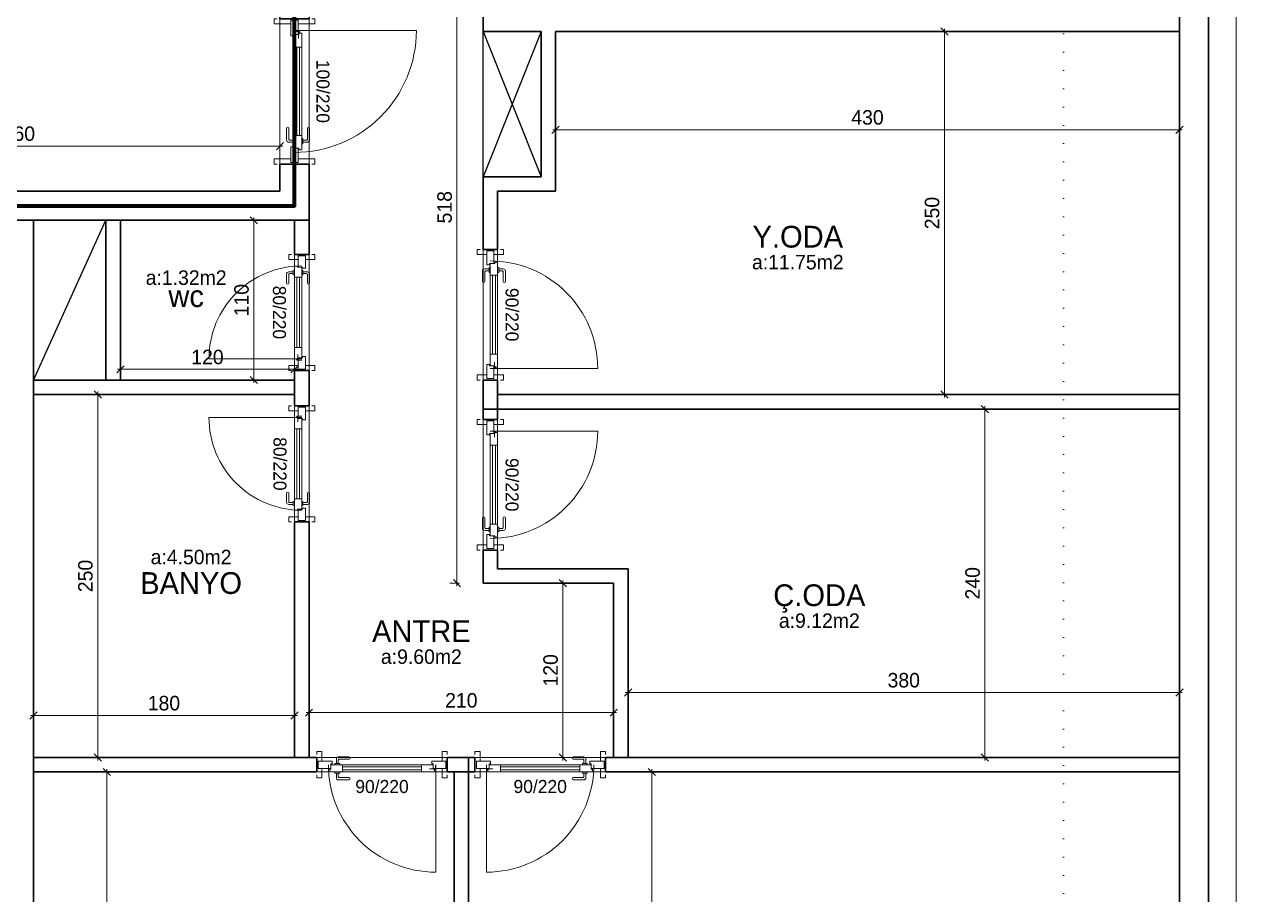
# Model space of a CAD drawing. Header units: centimetres. Extents: x 562865 to 1310255, y -148070 to 32737.
# Drawn here: x 592642 to 593480, y 1373 to 1972 of the extents above; entities that cross this region are included whole.
import ezdxf
from ezdxf.enums import TextEntityAlignment as Align

# ---------------------------------------------------------------- set-up
doc = ezdxf.new("R2010")
doc.units = ezdxf.units.CM
doc.header["$LTSCALE"] = 2.5
doc.linetypes.add('DASHED', pattern=[0.25, 0.125, -0.125])
doc.linetypes.add('DOT', pattern=[0.25, 0, -0.25])
doc.layers.get('0').update_dxf_attribs({"color": 86})
for name, color, linetype, lineweight in [('1', 126, 'Continuous', 25), ('ADAKENARI', 18, 'Continuous', 5), ('DUVAR', 4, 'Continuous', 30), ('duvar-kesim', 7, 'Continuous', 0), ('GÖRÜNÜŞLER', 96, 'Continuous', 25), ('ince', 30, 'Continuous', 15), ('iç ölçü', 106, 'Continuous', 18), ('kapi', 9, 'Continuous', 0), ('kolon', 1, 'Continuous', 53)]:
    doc.layers.add(name, color=color, linetype=linetype, lineweight=lineweight)
for name, color, linetype in [('alan', 7, 'Continuous'), ('kapi-yazi', 7, 'Continuous'), ('mahal', 7, 'Continuous'), ('MAKINA', 4, 'Continuous'), ('MERBAS', 231, 'Continuous'), ('MIMARI', 3, 'Continuous'), ('Oda', 7, 'Continuous')]:
    doc.layers.add(name, color=color, linetype=linetype)
doc.styles.add('MAHALADI', font='arial.ttf')
doc.styles.add('PINAR', font='comic.ttf')
doc.dimstyles.new('TEMİZ ÖLÇÜ', dxfattribs={"dimtxt": 10, "dimasz": 5, "dimexe": 1.8, "dimexo": 0.625, "dimgap": 3, "dimtad": 1, "dimdec": 0, "dimrnd": 0.5, "dimzin": 1, "dimdsep": 46, "dimtxsty": 'PINAR', "dimblk": 'OBLIQUE', "dimcen": 0.9, "dimdle": 2, "dimclrd": 256, "dimclre": 256, "dimclrt": 7, "dimadec": 0, "dimazin": 0, "dimtfac": 1, "dimtdec": 0, "dimtofl": 0, "dimtmove": 2, "dimatfit": 2, "dimfxl": 10, "dimfxlon": 1, "dimlwd": -1, "dimlwe": -1, "dimarcsym": 0})

# ---------------------------------------------------------------- blocks, each defined once
blk = doc.blocks.new('_Oblique')
at = {"color": 0, "linetype": 'ByBlock', "lineweight": -2}
blk.add_line((-0.5, -0.5), (0.5, 0.5), dxfattribs=at)
blk = doc.blocks.new('*D411')
at = {"layer": 'Defpoints', "color": 0}
for p in [(593262.67, 1967.25), (593276.6, 1967.25), (593262.67, 1717.25)]:
    blk.add_point(p, dxfattribs=at)
at = {"layer": 'iç ölçü'}
for p, q in [((593276.6, 1715.25), (593276.6, 1969.25)), ((593271.6, 1967.25), (593278.4, 1967.25)), ((593271.6, 1717.25), (593278.4, 1717.25))]:
    blk.add_line(p, q, dxfattribs=at)
at = {"layer": 'iç ölçü', "linetype": 'ByBlock', "xscale": 5, "yscale": 5, "zscale": 5}
for p, rotation in [((593276.6, 1967.25), 90), ((593276.6, 1717.25), 270)]:
    blk.add_blockref('_Oblique', p, dxfattribs=dict(at, rotation=rotation))
at = {"layer": 'iç ölçü', "color": 7, "insert": (593268.126387, 1842.25), "char_height": 10, "attachment_point": 5, "rotation": 90, "style": 'PINAR'}
blk.add_mtext('250', dxfattribs=at)
blk = doc.blocks.new('*D412')
at = {"layer": 'Defpoints', "color": 0}
for p in [(593008.58, 1893.48), (593438.58, 1899.66), (593438.58, 1893.48)]:
    blk.add_point(p, dxfattribs=at)
at = {"layer": 'iç ölçü'}
for p, q in [((593006.58, 1899.66), (593440.58, 1899.66)), ((593008.58, 1894.66), (593008.58, 1901.46)), ((593438.58, 1894.66), (593438.58, 1901.46))]:
    blk.add_line(p, q, dxfattribs=at)
at = {"layer": 'iç ölçü', "linetype": 'ByBlock', "xscale": 5, "yscale": 5, "zscale": 5, "rotation": 180}
blk.add_blockref('_Oblique', (593008.58, 1899.66), dxfattribs=at)
at = {"layer": 'iç ölçü', "linetype": 'ByBlock', "xscale": 5, "yscale": 5, "zscale": 5}
blk.add_blockref('_Oblique', (593438.58, 1899.66), dxfattribs=at)
at = {"layer": 'iç ölçü', "color": 7, "insert": (593223.58, 1908.09), "char_height": 10, "attachment_point": 5, "style": 'PINAR'}
blk.add_mtext('430', dxfattribs=at)
blk = doc.blocks.new('*D383')
at = {"layer": 'Defpoints', "color": 0}
for p in [(592458.58, 1926.04), (592818.58, 1926.04), (592458.58, 1888.37)]:
    blk.add_point(p, dxfattribs=at)
at = {"layer": 'iç ölçü'}
for p, q in [((592820.58, 1888.37), (592456.58, 1888.37)), ((592458.58, 1893.37), (592458.58, 1886.57)), ((592818.58, 1893.37), (592818.58, 1886.57))]:
    blk.add_line(p, q, dxfattribs=at)
at = {"layer": 'iç ölçü', "linetype": 'ByBlock', "xscale": 5, "yscale": 5, "zscale": 5, "rotation": 180}
blk.add_blockref('_Oblique', (592458.58, 1888.37), dxfattribs=at)
at = {"layer": 'iç ölçü', "linetype": 'ByBlock', "xscale": 5, "yscale": 5, "zscale": 5}
blk.add_blockref('_Oblique', (592818.58, 1888.37), dxfattribs=at)
at = {"layer": 'iç ölçü', "color": 7, "insert": (592638.58, 1896.88), "char_height": 10, "attachment_point": 5, "style": 'PINAR'}
blk.add_mtext('360', dxfattribs=at)
blk = doc.blocks.new('*D148')
at = {"layer": 'Defpoints', "color": 0}
for p in [(594835.25, -754.66), (594855.25, -757.26), (594855.25, -770.98)]:
    blk.add_point(p, dxfattribs=at)
at = {"layer": 'iç ölçü'}
for p, q in [((594833.25, -757.26), (594857.25, -757.26)), ((594835.25, -755.28), (594835.25, -759.06)), ((594855.25, -767.26), (594855.25, -755.46))]:
    blk.add_line(p, q, dxfattribs=at)
at = {"layer": 'iç ölçü', "xscale": 5, "yscale": 5, "zscale": 5, "rotation": 180}
blk.add_blockref('_Oblique', (594835.25, -757.26), dxfattribs=at)
at = {"layer": 'iç ölçü', "xscale": 5, "yscale": 5, "zscale": 5}
blk.add_blockref('_Oblique', (594855.25, -757.26), dxfattribs=at)
at = {"layer": 'iç ölçü', "color": 7, "insert": (594847.75, -742.49), "char_height": 10, "attachment_point": 5, "style": 'PINAR'}
blk.add_mtext('20', dxfattribs=at)
blk = doc.blocks.new('*D149')
at = {"layer": 'Defpoints', "color": 0}
for p in [(595060.25, -732.85), (595060.25, -757.26), (594855.25, -770.98)]:
    blk.add_point(p, dxfattribs=at)
at = {"layer": 'iç ölçü'}
for p, q in [((595060.25, -747.26), (595060.25, -759.06)), ((594853.25, -757.26), (595062.25, -757.26)), ((594855.25, -767.26), (594855.25, -755.46))]:
    blk.add_line(p, q, dxfattribs=at)
at = {"layer": 'iç ölçü', "xscale": 5, "yscale": 5, "zscale": 5, "rotation": 180}
blk.add_blockref('_Oblique', (594855.25, -757.26), dxfattribs=at)
at = {"layer": 'iç ölçü', "xscale": 5, "yscale": 5, "zscale": 5}
blk.add_blockref('_Oblique', (595060.25, -757.26), dxfattribs=at)
at = {"layer": 'iç ölçü', "color": 7, "insert": (594957.75, -748.79), "char_height": 10, "attachment_point": 5, "style": 'PINAR'}
blk.add_mtext('205', dxfattribs=at)
blk = doc.blocks.new('*D150')
at = {"layer": 'Defpoints', "color": 0}
for p in [(595060.25, -732.85), (595085.25, -754.82), (595085.25, -757.26)]:
    blk.add_point(p, dxfattribs=at)
at = {"layer": 'iç ölçü'}
for p, q in [((595060.25, -747.26), (595060.25, -759.06)), ((595058.25, -757.26), (595087.25, -757.26)), ((595085.25, -755.44), (595085.25, -759.06))]:
    blk.add_line(p, q, dxfattribs=at)
at = {"layer": 'iç ölçü', "xscale": 5, "yscale": 5, "zscale": 5, "rotation": 180}
blk.add_blockref('_Oblique', (595060.25, -757.26), dxfattribs=at)
at = {"layer": 'iç ölçü', "xscale": 5, "yscale": 5, "zscale": 5}
blk.add_blockref('_Oblique', (595085.25, -757.26), dxfattribs=at)
at = {"layer": 'iç ölçü', "color": 7, "insert": (595072.75, -745.8), "char_height": 10, "attachment_point": 5, "style": 'PINAR'}
blk.add_mtext('25', dxfattribs=at)
blk = doc.blocks.new('*D151')
at = {"layer": 'Defpoints', "color": 0}
for p in [(595021.92, -789.21), (595028.67, -789.21), (595028.67, -814.21)]:
    blk.add_point(p, dxfattribs=at)
at = {"layer": 'iç ölçü'}
for p, q in [((595021.92, -816.21), (595021.92, -787.21)), ((595028.05, -789.21), (595020.12, -789.21)), ((595028.05, -814.21), (595020.12, -814.21))]:
    blk.add_line(p, q, dxfattribs=at)
at = {"layer": 'iç ölçü', "xscale": 5, "yscale": 5, "zscale": 5}
for p, rotation in [((595021.92, -789.21), 90), ((595021.92, -814.21), 270)]:
    blk.add_blockref('_Oblique', p, dxfattribs=dict(at, rotation=rotation))
at = {"layer": 'iç ölçü', "color": 7, "insert": (595033.82, -801.71), "char_height": 10, "attachment_point": 5, "rotation": 90, "style": 'PINAR'}
blk.add_mtext('25', dxfattribs=at)
blk = doc.blocks.new('*D152')
at = {"layer": 'Defpoints', "color": 0}
for p in [(595021.92, -609.21), (595026.14, -609.21), (595028.67, -789.21)]:
    blk.add_point(p, dxfattribs=at)
at = {"layer": 'iç ölçü'}
for p, q in [((595025.52, -609.21), (595020.12, -609.21)), ((595021.92, -791.21), (595021.92, -607.21)), ((595028.05, -789.21), (595020.12, -789.21))]:
    blk.add_line(p, q, dxfattribs=at)
at = {"layer": 'iç ölçü', "xscale": 5, "yscale": 5, "zscale": 5}
for p, rotation in [((595021.92, -609.21), 90), ((595021.92, -789.21), 270)]:
    blk.add_blockref('_Oblique', p, dxfattribs=dict(at, rotation=rotation))
at = {"layer": 'iç ölçü', "color": 7, "insert": (595013.46, -699.21), "char_height": 10, "attachment_point": 5, "rotation": 90, "style": 'PINAR'}
blk.add_mtext('180', dxfattribs=at)
blk = doc.blocks.new('*D153')
at = {"layer": 'Defpoints', "color": 0}
for p in [(595021.92, -584.21), (595026.14, -584.21), (595026.14, -609.21)]:
    blk.add_point(p, dxfattribs=at)
at = {"layer": 'iç ölçü'}
for p, q in [((595025.52, -584.21), (595020.12, -584.21)), ((595021.92, -611.21), (595021.92, -582.21)), ((595025.52, -609.21), (595020.12, -609.21))]:
    blk.add_line(p, q, dxfattribs=at)
at = {"layer": 'iç ölçü', "xscale": 5, "yscale": 5, "zscale": 5}
for p, rotation in [((595021.92, -584.21), 90), ((595021.92, -609.21), 270)]:
    blk.add_blockref('_Oblique', p, dxfattribs=dict(at, rotation=rotation))
at = {"layer": 'iç ölçü', "color": 7, "insert": (595037.05, -596.71), "char_height": 10, "attachment_point": 5, "rotation": 90, "style": 'PINAR'}
blk.add_mtext('25', dxfattribs=at)
blk = doc.blocks.new('*D154')
at = {"layer": 'Defpoints', "color": 0}
for p in [(594705.25, -699.23), (594705.25, -700.16), (594835.25, -699.23)]:
    blk.add_point(p, dxfattribs=at)
at = {"layer": 'iç ölçü'}
for p, q in [((594837.25, -700.16), (594703.25, -700.16)), ((594705.25, -699.85), (594705.25, -701.96)), ((594835.25, -699.85), (594835.25, -701.96))]:
    blk.add_line(p, q, dxfattribs=at)
at = {"layer": 'iç ölçü', "xscale": 5, "yscale": 5, "zscale": 5, "rotation": 180}
blk.add_blockref('_Oblique', (594705.25, -700.16), dxfattribs=at)
at = {"layer": 'iç ölçü', "xscale": 5, "yscale": 5, "zscale": 5}
blk.add_blockref('_Oblique', (594835.25, -700.16), dxfattribs=at)
at = {"layer": 'iç ölçü', "color": 7, "insert": (594770.25, -691.73), "char_height": 10, "attachment_point": 5, "style": 'PINAR'}
blk.add_mtext('130', dxfattribs=at)
blk = doc.blocks.new('fm-door1')
at = {"linetype": 'Continuous'}
for p, q in [((0, 25), (0, -25)), ((100, 25), (0, 25)), ((79.7, 31.8), (79.7, -0.3)), ((84, 27.6), (127.8, 27.6)), ((90, 50), (910, 50)), ((90, 50), (90, 30)), ((100, 30), (90, 30)), ((100, 30), (100, -5)), ((100, 30), (100, -5)), ((100, 0), (900, 0)), ((190, 50), (190, 0)), ((810, 50), (810, 0)), ((910, 30), (900, 30)), ((900, 30), (900, -5)), ((900, 25), (1000, 25)), ((910, 50), (910, 30)), ((1000, 25), (1000, -25)), ((110, -25), (0, -25)), ((100, -5), (110, -5)), ((110, -5), (100, -5)), ((110, -5), (110, -25)), ((110, -25), (110, -5)), ((890, -25), (890, -5)), ((890, -5), (900, -5)), ((890, -25), (1000, -25))]:
    blk.add_line(p, q, dxfattribs=at)
at = {"color": 8, "linetype": 'Continuous'}
for p, q in [((190, 35), (810, 35)), ((190, 15), (810, 15))]:
    blk.add_line(p, q, dxfattribs=at)
at = {"linetype": 'Continuous'}
for points in [[(857.6, 58.1), (857.6, 88.9, 0.414214), (842.4, 104.1), (758.6, 104.1, 1), (758.6, 88.9), (834.8, 88.9, -0.414214), (842.4, 81.3), (842.4, 58.1)], [(857.6, -8.1), (857.6, -38.9, -0.414214), (842.4, -54.1), (758.6, -54.1, -1), (758.6, -38.9), (834.8, -38.9, 0.414214), (842.4, -31.3), (842.4, -8.1)]]:
    blk.add_lwpolyline(points, format="xyb", dxfattribs=at)
for points in [[(869, 50), (869, 58.1), (831, 58.1), (831, 50)], [(869, 0), (869, -8.1), (831, -8.1), (831, 0)]]:
    blk.add_lwpolyline(points, dxfattribs=at)
blk.add_circle((84, 31.8), 4.26, dxfattribs=at)
blk = doc.blocks.new('*D145')
at = {"layer": 'Defpoints', "color": 0}
for p in [(594908.08, -814.21), (594877.98, -944.21), (594908.08, -944.21)]:
    blk.add_point(p, dxfattribs=at)
at = {"layer": 'iç ölçü'}
for p, q in [((594877.98, -812.21), (594877.98, -946.21)), ((594882.98, -814.21), (594876.18, -814.21)), ((594882.98, -944.21), (594876.18, -944.21))]:
    blk.add_line(p, q, dxfattribs=at)
at = {"layer": 'iç ölçü', "xscale": 5, "yscale": 5, "zscale": 5}
for p, rotation in [((594877.98, -814.21), 90), ((594877.98, -944.21), 270)]:
    blk.add_blockref('_Oblique', p, dxfattribs=dict(at, rotation=rotation))
at = {"layer": 'iç ölçü', "color": 7, "insert": (594869.55, -879.21), "char_height": 10, "attachment_point": 5, "rotation": 90, "style": 'PINAR'}
blk.add_mtext('130', dxfattribs=at)
blk = doc.blocks.new('*D146')
at = {"layer": 'Defpoints', "color": 0}
for p in [(594879, -84.21), (594885.25, -84.21), (594877.98, -214.21)]:
    blk.add_point(p, dxfattribs=at)
at = {"layer": 'iç ölçü'}
for p, q in [((594879, -216.21), (594879, -82.21)), ((594884, -84.21), (594877.2, -84.21)), ((594878.61, -214.21), (594880.8, -214.21))]:
    blk.add_line(p, q, dxfattribs=at)
at = {"layer": 'iç ölçü', "xscale": 5, "yscale": 5, "zscale": 5}
for p, rotation in [((594879, -84.21), 90), ((594879, -214.21), 270)]:
    blk.add_blockref('_Oblique', p, dxfattribs=dict(at, rotation=rotation))
at = {"layer": 'iç ölçü', "color": 7, "insert": (594870.57, -149.21), "char_height": 10, "attachment_point": 5, "rotation": 90, "style": 'PINAR'}
blk.add_mtext('130', dxfattribs=at)
blk = doc.blocks.new('*D147')
at = {"layer": 'Defpoints', "color": 0}
for p in [(594705.25, -288.43), (594835.25, -288.43), (594835.25, -303.04)]:
    blk.add_point(p, dxfattribs=at)
at = {"layer": 'iç ölçü'}
for p, q in [((594705.25, -298.04), (594705.25, -304.84)), ((594835.25, -298.04), (594835.25, -304.84)), ((594703.25, -303.04), (594837.25, -303.04))]:
    blk.add_line(p, q, dxfattribs=at)
at = {"layer": 'iç ölçü', "xscale": 5, "yscale": 5, "zscale": 5, "rotation": 180}
blk.add_blockref('_Oblique', (594705.25, -303.04), dxfattribs=at)
at = {"layer": 'iç ölçü', "xscale": 5, "yscale": 5, "zscale": 5}
blk.add_blockref('_Oblique', (594835.25, -303.04), dxfattribs=at)
at = {"layer": 'iç ölçü', "color": 7, "insert": (594770.25, -294.61), "char_height": 10, "attachment_point": 5, "style": 'PINAR'}
blk.add_mtext('130', dxfattribs=at)
blk = doc.blocks.new('*D474')
at = {"layer": 'Defpoints', "color": 0}
for p in [(592780.63, 1457.25), (592699.21, 1010.25), (592780.63, 1010.25)]:
    blk.add_point(p, dxfattribs=at)
at = {"layer": 'iç ölçü'}
for p, q in [((592699.21, 1459.25), (592699.21, 1008.25)), ((592704.21, 1457.25), (592697.41, 1457.25)), ((592704.21, 1010.25), (592697.41, 1010.25))]:
    blk.add_line(p, q, dxfattribs=at)
at = {"layer": 'iç ölçü', "linetype": 'ByBlock', "xscale": 5, "yscale": 5, "zscale": 5}
for p, rotation in [((592699.21, 1457.25), 90), ((592699.21, 1010.25), 270)]:
    blk.add_blockref('_Oblique', p, dxfattribs=dict(at, rotation=rotation))
at = {"layer": 'iç ölçü', "color": 7, "insert": (592690.71, 1233.75), "char_height": 10, "attachment_point": 5, "rotation": 90, "style": 'PINAR'}
blk.add_mtext('447', dxfattribs=at)
blk = doc.blocks.new('*D477')
at = {"layer": 'Defpoints', "color": 0}
for p in [(593121.17, 1457.25), (593074.89, 890.25), (593121.17, 890.25)]:
    blk.add_point(p, dxfattribs=at)
at = {"layer": 'iç ölçü'}
for p, q in [((593074.89, 1459.25), (593074.89, 888.25)), ((593079.89, 1457.25), (593073.09, 1457.25)), ((593079.89, 890.25), (593073.09, 890.25))]:
    blk.add_line(p, q, dxfattribs=at)
at = {"layer": 'iç ölçü', "linetype": 'ByBlock', "xscale": 5, "yscale": 5, "zscale": 5}
for p, rotation in [((593074.89, 1457.25), 90), ((593074.89, 890.25), 270)]:
    blk.add_blockref('_Oblique', p, dxfattribs=dict(at, rotation=rotation))
at = {"layer": 'iç ölçü', "color": 7, "insert": (593066.38, 1173.75), "char_height": 10, "attachment_point": 5, "rotation": 90, "style": 'PINAR'}
blk.add_mtext('567', dxfattribs=at)
blk = doc.blocks.new('*D479')
at = {"layer": 'Defpoints', "color": 0}
for p in [(593281.25, 1707.25), (593304.46, 1707.25), (593281.25, 1467.25)]:
    blk.add_point(p, dxfattribs=at)
at = {"layer": 'iç ölçü'}
for p, q in [((593304.46, 1465.25), (593304.46, 1709.25)), ((593299.46, 1707.25), (593306.26, 1707.25)), ((593299.46, 1467.25), (593306.26, 1467.25))]:
    blk.add_line(p, q, dxfattribs=at)
at = {"layer": 'iç ölçü', "linetype": 'ByBlock', "xscale": 5, "yscale": 5, "zscale": 5}
for p, rotation in [((593304.46, 1707.25), 90), ((593304.46, 1467.25), 270)]:
    blk.add_blockref('_Oblique', p, dxfattribs=dict(at, rotation=rotation))
at = {"layer": 'iç ölçü', "color": 7, "insert": (593296.05, 1587.25), "char_height": 10, "attachment_point": 5, "rotation": 90, "style": 'PINAR'}
blk.add_mtext('240', dxfattribs=at)
blk = doc.blocks.new('*D480')
at = {"layer": 'Defpoints', "color": 0}
for p in [(593058.58, 1570.74), (593438.58, 1570.74), (593438.58, 1511.97)]:
    blk.add_point(p, dxfattribs=at)
at = {"layer": 'iç ölçü'}
for p, q in [((593058.58, 1516.97), (593058.58, 1510.17)), ((593438.58, 1516.97), (593438.58, 1510.17)), ((593056.58, 1511.97), (593440.58, 1511.97))]:
    blk.add_line(p, q, dxfattribs=at)
at = {"layer": 'iç ölçü', "linetype": 'ByBlock', "xscale": 5, "yscale": 5, "zscale": 5, "rotation": 180}
blk.add_blockref('_Oblique', (593058.58, 1511.97), dxfattribs=at)
at = {"layer": 'iç ölçü', "linetype": 'ByBlock', "xscale": 5, "yscale": 5, "zscale": 5}
blk.add_blockref('_Oblique', (593438.58, 1511.97), dxfattribs=at)
at = {"layer": 'iç ölçü', "color": 7, "insert": (593248.58, 1520.41), "char_height": 10, "attachment_point": 5, "style": 'PINAR'}
blk.add_mtext('380', dxfattribs=at)
blk = doc.blocks.new('*D481')
at = {"layer": 'Defpoints', "color": 0}
for p in [(592683.36, 1717.25), (592692.96, 1717.25), (592683.36, 1467.25)]:
    blk.add_point(p, dxfattribs=at)
at = {"layer": 'iç ölçü'}
for p, q in [((592692.96, 1465.25), (592692.96, 1719.25)), ((592687.96, 1717.25), (592694.76, 1717.25)), ((592687.96, 1467.25), (592694.76, 1467.25))]:
    blk.add_line(p, q, dxfattribs=at)
at = {"layer": 'iç ölçü', "linetype": 'ByBlock', "xscale": 5, "yscale": 5, "zscale": 5}
for p, rotation in [((592692.96, 1717.25), 90), ((592692.96, 1467.25), 270)]:
    blk.add_blockref('_Oblique', p, dxfattribs=dict(at, rotation=rotation))
at = {"layer": 'iç ölçü', "color": 7, "insert": (592684.49, 1592.25), "char_height": 10, "attachment_point": 5, "rotation": 90, "style": 'PINAR'}
blk.add_mtext('250', dxfattribs=at)
blk = doc.blocks.new('*D482')
at = {"layer": 'Defpoints', "color": 0}
for p in [(592648.58, 1688.61), (592828.58, 1568.06), (592828.58, 1496.14)]:
    blk.add_point(p, dxfattribs=at)
at = {"layer": 'iç ölçü'}
for p, q in [((592648.58, 1501.14), (592648.58, 1494.34)), ((592828.58, 1501.14), (592828.58, 1494.34)), ((592646.58, 1496.14), (592830.58, 1496.14))]:
    blk.add_line(p, q, dxfattribs=at)
at = {"layer": 'iç ölçü', "linetype": 'ByBlock', "xscale": 5, "yscale": 5, "zscale": 5, "rotation": 180}
blk.add_blockref('_Oblique', (592648.58, 1496.14), dxfattribs=at)
at = {"layer": 'iç ölçü', "linetype": 'ByBlock', "xscale": 5, "yscale": 5, "zscale": 5}
blk.add_blockref('_Oblique', (592828.58, 1496.14), dxfattribs=at)
at = {"layer": 'iç ölçü', "color": 7, "insert": (592738.58, 1504.6), "char_height": 10, "attachment_point": 5, "style": 'PINAR'}
blk.add_mtext('180', dxfattribs=at)
blk = doc.blocks.new('*D483')
at = {"layer": 'Defpoints', "color": 0}
for p in [(592742.01, 1837.25), (592800.5, 1837.25), (592742.01, 1727.25)]:
    blk.add_point(p, dxfattribs=at)
at = {"layer": 'iç ölçü'}
for p, q in [((592795.5, 1837.25), (592802.3, 1837.25)), ((592800.5, 1725.25), (592800.5, 1839.25)), ((592795.5, 1727.25), (592802.3, 1727.25))]:
    blk.add_line(p, q, dxfattribs=at)
at = {"layer": 'iç ölçü', "linetype": 'ByBlock', "xscale": 5, "yscale": 5, "zscale": 5}
for p, rotation in [((592800.5, 1837.25), 90), ((592800.5, 1727.25), 270)]:
    blk.add_blockref('_Oblique', p, dxfattribs=dict(at, rotation=rotation))
at = {"layer": 'iç ölçü', "color": 7, "insert": (592792.09, 1782.25), "char_height": 10, "attachment_point": 5, "rotation": 90, "style": 'PINAR'}
blk.add_mtext('110', dxfattribs=at)
blk = doc.blocks.new('*D484')
at = {"layer": 'Defpoints', "color": 0}
for p in [(592708.58, 1819.08), (592828.58, 1819.08), (592708.58, 1734.61)]:
    blk.add_point(p, dxfattribs=at)
at = {"layer": 'iç ölçü'}
for p, q in [((592830.58, 1734.61), (592706.58, 1734.61)), ((592708.58, 1739.61), (592708.58, 1732.81)), ((592828.58, 1739.61), (592828.58, 1732.81))]:
    blk.add_line(p, q, dxfattribs=at)
at = {"layer": 'iç ölçü', "linetype": 'ByBlock', "xscale": 5, "yscale": 5, "zscale": 5, "rotation": 180}
blk.add_blockref('_Oblique', (592708.58, 1734.61), dxfattribs=at)
at = {"layer": 'iç ölçü', "linetype": 'ByBlock', "xscale": 5, "yscale": 5, "zscale": 5}
blk.add_blockref('_Oblique', (592828.58, 1734.61), dxfattribs=at)
at = {"layer": 'iç ölçü', "color": 7, "insert": (592768.58, 1743.02), "char_height": 10, "attachment_point": 5, "style": 'PINAR'}
blk.add_mtext('120', dxfattribs=at)
blk = doc.blocks.new('*D471')
at = {"layer": 'Defpoints', "color": 0}
for p in [(592838.58, 1492.93), (593048.58, 1498.13), (593048.58, 1492.93)]:
    blk.add_point(p, dxfattribs=at)
at = {"layer": 'iç ölçü'}
for p, q in [((592838.58, 1493.55), (592838.58, 1499.93)), ((593048.58, 1493.55), (593048.58, 1499.93)), ((592836.58, 1498.13), (593050.58, 1498.13))]:
    blk.add_line(p, q, dxfattribs=at)
at = {"layer": 'iç ölçü', "linetype": 'ByBlock', "xscale": 5, "yscale": 5, "zscale": 5, "rotation": 180}
blk.add_blockref('_Oblique', (592838.58, 1498.13), dxfattribs=at)
at = {"layer": 'iç ölçü', "linetype": 'ByBlock', "xscale": 5, "yscale": 5, "zscale": 5}
blk.add_blockref('_Oblique', (593048.58, 1498.13), dxfattribs=at)
at = {"layer": 'iç ölçü', "color": 7, "insert": (592943.58, 1506.54), "char_height": 10, "attachment_point": 5, "style": 'PINAR'}
blk.add_mtext('210', dxfattribs=at)
blk = doc.blocks.new('*D472')
at = {"layer": 'Defpoints', "color": 0}
for p in [(593003.58, 1587.25), (593013.58, 1587.25), (592997.96, 1467.25)]:
    blk.add_point(p, dxfattribs=at)
at = {"layer": 'iç ölçü'}
for p, q in [((593008.58, 1587.25), (593015.38, 1587.25)), ((593013.58, 1465.25), (593013.58, 1589.25)), ((593008.58, 1467.25), (593015.38, 1467.25))]:
    blk.add_line(p, q, dxfattribs=at)
at = {"layer": 'iç ölçü', "linetype": 'ByBlock', "xscale": 5, "yscale": 5, "zscale": 5}
for p, rotation in [((593013.58, 1587.25), 90), ((593013.58, 1467.25), 270)]:
    blk.add_blockref('_Oblique', p, dxfattribs=dict(at, rotation=rotation))
at = {"layer": 'iç ölçü', "color": 7, "insert": (593005.17, 1527.25), "char_height": 10, "attachment_point": 5, "rotation": 90, "style": 'PINAR'}
blk.add_mtext('120', dxfattribs=at)
blk = doc.blocks.new('*D488')
at = {"layer": 'Defpoints', "color": 0}
for p in [(592933.58, 2105.25), (592933.58, 1587.25), (592940.58, 1587.25)]:
    blk.add_point(p, dxfattribs=at)
at = {"layer": 'iç ölçü'}
for p, q in [((592935.58, 2105.25), (592942.38, 2105.25)), ((592940.58, 2107.25), (592940.58, 1585.25)), ((592935.58, 1587.25), (592942.38, 1587.25))]:
    blk.add_line(p, q, dxfattribs=at)
at = {"layer": 'iç ölçü', "linetype": 'ByBlock', "xscale": 5, "yscale": 5, "zscale": 5}
for p, rotation in [((592940.58, 2105.25), 90), ((592940.58, 1587.25), 270)]:
    blk.add_blockref('_Oblique', p, dxfattribs=dict(at, rotation=rotation))
at = {"layer": 'iç ölçü', "color": 7, "insert": (592932.09, 1846.25), "char_height": 10, "attachment_point": 5, "rotation": 90, "style": 'PINAR'}
blk.add_mtext('518', dxfattribs=at)
blk = doc.blocks.new('*D601')
at = {"layer": 'Defpoints', "color": 0}
for p in [(593458.58, 3344.25), (593477.65, 3344.25), (593458.58, 870.25)]:
    blk.add_point(p, dxfattribs=at)
at = {"layer": 'iç ölçü'}
for p, q in [((593472.65, 3344.25), (593479.45, 3344.25)), ((593477.65, 868.25), (593477.65, 3346.25)), ((593472.65, 870.25), (593479.45, 870.25))]:
    blk.add_line(p, q, dxfattribs=at)
at = {"layer": 'iç ölçü', "linetype": 'ByBlock', "xscale": 5, "yscale": 5, "zscale": 5}
for p, rotation in [((593477.65, 3344.25), 90), ((593477.65, 870.25), 270)]:
    blk.add_blockref('_Oblique', p, dxfattribs=dict(at, rotation=rotation))
at = {"layer": 'iç ölçü', "color": 7, "insert": (593469.15, 2107.25), "char_height": 10, "attachment_point": 5, "rotation": 90, "style": 'PINAR'}
blk.add_mtext('2474', dxfattribs=at)
blk = doc.blocks.new('A$C25296537')
at = {"color": 4, "ltscale": 0.1}
for p, q in [((245.32, 314.98), (241.85, 314.98)), ((241.85, 314.98), (241.85, 263.57)), ((245.32, 314.98), (245.32, 263.57)), ((241.85, 263.57), (245.32, 263.57)), ((249.24, 264.98), (245.71, 264.98)), ((245.71, 264.98), (245.71, 214.98)), ((249.24, 264.98), (249.24, 214.98)), ((245.71, 214.98), (249.24, 214.98))]:
    blk.add_line(p, q, dxfattribs=at)
at = {"layer": '1', "linetype": 'DASHED', "ltscale": 20}
blk.add_line((224, 725), (224, 722), dxfattribs=at)
at = {"layer": 'DUVAR'}
for p, q in [((474, 900), (74, 900)), ((74, 861.21), (74, 900)), ((474, 861.21), (474, 900)), ((454, 880), (94, 880)), ((94, 861.21), (94, 880)), ((454, 861.21), (454, 880)), ((94, 861.21), (74, 861.21)), ((454, 861.21), (474, 861.21)), ((74, 750), (74, 761.21)), ((94, 761.21), (74, 761.21)), ((94, 750), (94, 761.21)), ((454, 750), (454, 761.21)), ((454, 761.21), (474, 761.21)), ((474, 750), (474, 761.21)), ((74, 210), (74, 690)), ((94, 210), (94, 690)), ((224, 355), (224, 314.98)), ((244, 355), (244, 314.98)), ((224, 314.98), (244, 314.98)), ((224, 214.98), (224, 175)), ((224, 214.98), (244, 214.98)), ((244, 214.98), (244, 175)), ((74, 150), (74, 138.79)), ((94, 150), (94, 138.79)), ((454, 150), (454, 138.79)), ((474, 150), (474, 138.79)), ((94, 138.79), (74, 138.79)), ((454, 138.79), (474, 138.79)), ((74, 38.79), (74, 0)), ((94, 38.79), (74, 38.79)), ((94, 38.79), (94, 20)), ((454, 38.79), (454, 20)), ((454, 38.79), (474, 38.79)), ((474, 38.79), (474, 0)), ((454, 20), (94, 20)), ((474, 0), (74, 0))]:
    blk.add_line(p, q, dxfattribs=at)
at = {"layer": 'duvar-kesim'}
for p, q in [((74, 761.21), (74, 861.21)), ((94, 761.21), (94, 861.21)), ((454, 761.21), (454, 861.21)), ((474, 761.21), (474, 861.21)), ((224, 314.98), (224, 214.98)), ((244, 314.98), (244, 214.98)), ((74, 138.79), (74, 38.79)), ((94, 138.79), (94, 38.79)), ((454, 138.79), (454, 38.79)), ((474, 138.79), (474, 38.79))]:
    blk.add_line(p, q, dxfattribs=at)
at = {"layer": 'ince', "ltscale": 0.1}
for p, q in [((244, 330.42), (265.64, 330.42)), ((265.64, 330.42), (265.64, 198.81)), ((244, 302.6), (244, 314.98)), ((244, 214.98), (244, 198.81)), ((244, 198.81), (265.64, 198.81))]:
    blk.add_line(p, q, dxfattribs=at)
at = {"layer": 'kapi'}
for points in [[(72, 861.21), (70, 861.21), (70, 857.71), (81.5, 857.71)], [(96, 861.21), (98, 861.21), (98, 857.71), (86.5, 857.71)], [(452, 861.21), (450, 861.21), (450, 857.71), (461.5, 857.71)], [(476, 861.21), (478, 861.21), (478, 857.71), (466.5, 857.71)], [(72, 761.21), (70, 761.21), (70, 764.71), (81.5, 764.71)], [(96, 761.21), (98, 761.21), (98, 764.71), (86.5, 764.71)], [(452, 761.21), (450, 761.21), (450, 764.71), (461.5, 764.71)], [(476, 761.21), (478, 761.21), (478, 764.71), (466.5, 764.71)], [(72, 138.79), (70, 138.79), (70, 135.29), (81.5, 135.29)], [(96, 138.79), (98, 138.79), (98, 135.29), (86.5, 135.29)], [(452, 138.79), (450, 138.79), (450, 135.29), (461.5, 135.29)], [(476, 138.79), (478, 138.79), (478, 135.29), (466.5, 135.29)], [(72, 38.79), (70, 38.79), (70, 42.29), (81.5, 42.29)], [(96, 38.79), (98, 38.79), (98, 42.29), (86.5, 42.29)], [(452, 38.79), (450, 38.79), (450, 42.29), (461.5, 42.29)], [(476, 38.79), (478, 38.79), (478, 42.29), (466.5, 42.29)]]:
    blk.add_lwpolyline(points, dxfattribs=at)
for points in [[(84, 769.21), (0, 769.21, -0.414214), (84, 853.21, -0.414214)], [(464, 769.21), (548, 769.21, 0.414214), (464, 853.21, 0.414214)], [(84, 130.79), (0, 130.79, 0.414214), (84, 46.79, 0.414214)], [(464, 130.79), (548, 130.79, -0.414214), (464, 46.79, -0.414214)]]:
    blk.add_lwpolyline(points, format="xyb", dxfattribs=at)
at = {"layer": 'kolon'}
for points in [[(74, 750), (104, 750), (104, 690), (74, 690)], [(474, 150), (474, 750), (224, 750), (224, 720), (449, 720), (449, 380), (224, 380), (224, 355), (449, 355), (449, 175), (224, 175), (224, 150)], [(74, 210), (104, 210), (104, 150), (74, 150)]]:
    blk.add_lwpolyline(points, close=True, dxfattribs=at)
blk.add_lwpolyline([(224, 150), (474, 150)], dxfattribs=at)
at = {"layer": 'MAKINA', "ltscale": 0.1}
for p, q in [((412.79, 211.39), (412.79, 216.08)), ((441.45, 216.08), (441.45, 211.39))]:
    blk.add_line(p, q, dxfattribs=at)
at = {"layer": 'MERBAS'}
for p, q in [((224, 600), (224, 720)), ((224, 720), (449, 720)), ((449, 720), (449, 380)), ((224, 380), (224, 500)), ((449, 380), (224, 380))]:
    blk.add_line(p, q, dxfattribs=at)
for points in [[(224, 660), (319, 660, -0.414214), (389, 590), (389, 510, -0.414214), (319, 440), (224, 440)], [(224, 600), (319, 600, -0.414214), (329, 590), (329, 510, -0.414214), (319, 500), (224, 500)]]:
    blk.add_lwpolyline(points, format="xyb", dxfattribs=at)
at = {"layer": 'MIMARI', "ltscale": 0.1}
for p, q in [((333.87, 360.5), (331.52, 360.5)), ((331.52, 337.69), (331.52, 360.5)), ((333.87, 340.03), (333.87, 360.5)), ((345.6, 360.5), (343.26, 360.5)), ((343.26, 360.5), (343.26, 340.03)), ((345.6, 360.5), (345.6, 337.69)), ((345.6, 337.69), (331.52, 337.69)), ((343.26, 340.03), (333.87, 340.03)), ((412.79, 318.61), (441.45, 318.61)), ((412.79, 318.61), (441.45, 318.61)), ((412.79, 313.92), (412.79, 318.61)), ((441.45, 318.61), (441.45, 313.92)), ((441.45, 318.61), (441.45, 313.92)), ((412.79, 313.92), (441.45, 313.92)), ((412.79, 313.92), (441.45, 313.92)), ((412.79, 308.05), (424.53, 308.05)), ((412.79, 221.95), (412.79, 308.05)), ((424.53, 221.95), (424.53, 308.05)), ((412.79, 221.95), (424.53, 221.95)), ((412.79, 216.08), (441.45, 216.08)), ((412.79, 211.39), (441.45, 211.39)), ((345.6, 192.31), (331.52, 192.31)), ((331.52, 192.31), (331.52, 169.5)), ((343.26, 189.97), (333.87, 189.97)), ((333.87, 189.97), (333.87, 169.5)), ((343.26, 169.5), (343.26, 189.97)), ((345.6, 169.5), (345.6, 192.31)), ((333.87, 169.5), (331.52, 169.5)), ((345.6, 169.5), (343.26, 169.5))]:
    blk.add_line(p, q, dxfattribs=at)
for points in [[(343.26, 355), (333.87, 355)], [(390.47, 194.95), (402.43, 194.95), (402.43, 335.05), (251.07, 335.05), (251.07, 330.42)], [(390.47, 197.3), (400.08, 197.3), (400.08, 332.7), (253.42, 332.7), (253.42, 330.42)], [(251.07, 198.81), (251.07, 194.95), (390.47, 194.95)], [(253.42, 198.81), (253.42, 197.3), (390.47, 197.3)], [(343.26, 175), (333.87, 175)]]:
    blk.add_lwpolyline(points, dxfattribs=at)
for points in [[(341.01, 337.69), (341.01, 336.49), (335.96, 336.49), (335.96, 337.69)], [(339.54, 336.49), (338.59, 335.05), (338.56, 335.05), (337.65, 336.49)], [(341.01, 192.31), (341.01, 193.51), (335.96, 193.51), (335.96, 192.31)], [(339.54, 193.51), (338.59, 194.95), (338.56, 194.95), (337.65, 193.51)]]:
    blk.add_lwpolyline(points, close=True, dxfattribs=at)
for points in [[(341.01, 337.69), (341.01, 336.49), (335.96, 337.69), (335.96, 336.49)], [(337.65, 336.49), (338.56, 335.05), (339.54, 336.49), (338.58, 335.02)], [(341.01, 192.31), (341.01, 193.51), (335.96, 192.31), (335.96, 193.51)], [(337.65, 193.51), (338.56, 194.95), (339.54, 193.51), (338.58, 194.98)]]:
    blk.add_solid(points, dxfattribs=at)
at = {"layer": 'kapi', "yscale": 0.09999999999990905, "zscale": 0.098}
for p, xscale, rotation in [((84, 762.21), 0.09799999999995634, 90), ((464, 762.21), -0.09799999999995634, 270), ((84, 137.79), -0.09799999999995634, 90), ((464, 137.79), 0.09799999999995634, 270)]:
    blk.add_blockref('fm-door1', p, dxfattribs=dict(at, xscale=xscale, rotation=rotation))
at = {"layer": 'alan', "style": 'MAHALADI'}
blk.add_text('alan :3.80 m²', height=10, dxfattribs=at).set_placement((341.24, 257.25), align=Align.CENTER)
at = {"layer": 'kapi-yazi', "style": 'PINAR'}
for rotation, p in [(270, (64, 811.74)), (90, (484, 811.21)), (90, (64.37, 88.26)), (270, (483.63, 88.79))]:
    blk.add_text('100/220', height=9, rotation=rotation, dxfattribs=at).set_placement(p, align=Align.MIDDLE_CENTER)
at = {"layer": 'Oda', "style": 'MAHALADI'}
blk.add_text('ASANSÖR', height=15, dxfattribs=at).set_placement((341.24, 272.25), align=Align.CENTER)
at = {"layer": 'iç ölçü'}
for base, p1, p2, angle, override, picture, middle in [((267.75, 880), (266.73, 750), (274, 880), 90, {"dimfxl": 5, "dimarcsym": 1}, '*D146', (259.32, 815)), ((224, 661.17), (94, 675.78), (224, 675.78), 180, {"dimfxl": 5, "dimarcsym": 1}, '*D147', (159, 669.6)), ((410.67, 355), (417.42, 175), (414.89, 355), 90, {"dimtxsty": 'PINAR'}, '*D152', (402.21, 265)), ((94, 264.05), (224, 264.98), (94, 264.98), 180, {"dimfxl": 5, "dimarcsym": 1}, '*D154', (159, 272.48)), ((449, 206.95), (244, 193.23), (449, 231.36), 180, {"dimtxsty": 'PINAR'}, '*D149', (346.5, 215.42)), ((266.73, 20), (296.83, 150), (296.83, 20), 90, {"dimfxl": 5, "dimarcsym": 1}, '*D145', (258.3, 85))]:
    dim = blk.add_linear_dim(base=base, p1=p1, p2=p2, angle=angle, dimstyle='TEMİZ ÖLÇÜ', override=override, dxfattribs=at)
    dim.commit()
    dim.dimension.update_dxf_attribs({"geometry": picture, "text_midpoint": middle, "insert": (-594611.25, 964.21)})
for base, p1, p2, angle, picture, middle in [((410.67, 380), (414.89, 355), (414.89, 380), 90, '*D153', (425.8, 367.5)), ((244, 206.95), (224, 209.55), (244, 193.23), 180, '*D148', (236.5, 221.72)), ((474, 206.95), (449, 231.36), (474, 209.39), 180, '*D150', (461.5, 218.41)), ((410.67, 175), (417.42, 150), (417.42, 175), 90, '*D151', (422.57, 162.5))]:
    dim = blk.add_linear_dim(base=base, p1=p1, p2=p2, angle=angle, dimstyle='TEMİZ ÖLÇÜ', override={"dimtxsty": 'PINAR'}, dxfattribs=at)
    dim.commit()
    dim.dimension.update_dxf_attribs({"geometry": picture, "text_midpoint": middle, "dimtype": 128, "insert": (-594611.25, 964.21)})

msp = doc.modelspace()

# ---------------------------------------------------------------- linework, layer by layer
at = {"layer": 'ADAKENARI', "color": 2, "linetype": 'DOT', "ltscale": 20}
msp.add_lwpolyline([(593358.58, 3244.25), (591918.58, 3244.25), (591918.58, 970.25), (593358.58, 970.25)], close=True, dxfattribs=at)
at = {"layer": 'DUVAR'}
for p, q in [((593458.58, 870.25), (593458.58, 3344.25)), ((593438.58, 970.25), (593438.58, 3244.25)), ((592958.58, 1967.25), (592958.58, 1977.25)), ((592998.58, 1967.25), (592958.58, 1967.25)), ((592998.58, 1867.25), (592998.58, 1967.25)), ((593008.58, 1857.25), (593008.58, 1967.25)), ((593438.58, 1967.25), (593008.58, 1967.25)), ((592958.58, 1817.25), (592958.58, 1867.25)), ((592998.58, 1867.25), (592958.58, 1867.25)), ((592968.58, 1817.25), (592968.58, 1857.25)), ((593008.58, 1857.25), (592968.58, 1857.25)), ((592838.58, 1813.8), (592838.58, 1847.25)), ((592648.58, 1837.25), (592648.58, 870.25)), ((592698.58, 1727.25), (592698.58, 1837.25)), ((592708.58, 1727.25), (592708.58, 1837.25)), ((592828.58, 1813.8), (592828.58, 1837.25)), ((592838.58, 1813.8), (592828.58, 1813.8)), ((592958.58, 1817.25), (592968.58, 1817.25)), ((592828.58, 1727.25), (592648.58, 1727.25)), ((592828.58, 1709.48), (592828.58, 1733.8)), ((592838.58, 1733.8), (592828.58, 1733.8)), ((592838.58, 1709.48), (592838.58, 1733.8)), ((592958.58, 1700.12), (592958.58, 1727.25)), ((592958.58, 1727.25), (592968.58, 1727.25)), ((592968.58, 1700.12), (592968.58, 1727.25)), ((592828.58, 1717.25), (592648.58, 1717.25)), ((592838.58, 1709.48), (592828.58, 1709.48)), ((593438.58, 1717.25), (592968.58, 1717.25)), ((593438.58, 1707.25), (592958.58, 1707.25)), ((592958.58, 1700.12), (592968.58, 1700.12)), ((592828.58, 1467.25), (592828.58, 1629.48)), ((592838.58, 1629.48), (592828.58, 1629.48)), ((592838.58, 1467.25), (592838.58, 1629.48)), ((592958.58, 1587.25), (592958.58, 1610.12)), ((592958.58, 1610.12), (592968.58, 1610.12)), ((592968.58, 1597.25), (592968.58, 1610.12)), ((592968.58, 1597.25), (593058.58, 1597.25)), ((593058.58, 1467.25), (593058.58, 1597.25)), ((592958.58, 1587.25), (593048.58, 1587.25)), ((593048.58, 1467.25), (593048.58, 1587.25)), ((592843.91, 1467.25), (592648.58, 1467.25)), ((592843.91, 1467.25), (592843.91, 1457.25)), ((592952.96, 1467.25), (592933.91, 1467.25)), ((592933.91, 1467.25), (592933.91, 1457.25)), ((592948.58, 1467.25), (592948.58, 890.25)), ((592948.58, 1467.25), (592952.96, 1467.25)), ((592952.96, 1467.25), (592952.96, 1457.25)), ((593438.58, 1467.25), (593042.96, 1467.25)), ((593042.96, 1467.25), (593048.58, 1467.25)), ((593042.96, 1467.25), (593042.96, 1457.25)), ((592843.91, 1457.25), (592648.58, 1457.25)), ((592952.96, 1457.25), (592933.91, 1457.25)), ((592938.58, 1457.25), (592938.58, 1010.25)), ((593438.58, 1457.25), (593042.96, 1457.25))]:
    msp.add_line(p, q, dxfattribs=at)
at = {"layer": 'duvar-kesim'}
for p, q in [((592828.58, 1733.8), (592828.58, 1813.8)), ((592838.58, 1733.8), (592838.58, 1813.8)), ((592958.58, 1727.25), (592958.58, 1817.25)), ((592968.58, 1727.25), (592968.58, 1817.25)), ((592828.58, 1709.48), (592828.58, 1629.48)), ((592838.58, 1709.48), (592838.58, 1629.48)), ((592958.58, 1700.12), (592958.58, 1610.12)), ((592968.58, 1700.12), (592968.58, 1610.12)), ((592933.91, 1467.25), (592843.91, 1467.25)), ((592952.96, 1467.25), (593042.96, 1467.25)), ((592933.91, 1457.25), (592843.91, 1457.25)), ((592952.96, 1457.25), (593042.96, 1457.25))]:
    msp.add_line(p, q, dxfattribs=at)
at = {"layer": 'GÖRÜNÜŞLER'}
for p, q in [((592958.58, 1867.25), (592958.58, 1967.25)), ((592958.58, 1967.25), (592998.58, 1867.25)), ((592998.58, 1967.25), (592958.58, 1867.25)), ((592648.58, 1727.25), (592698.58, 1837.25))]:
    msp.add_line(p, q, dxfattribs=at)
at = {"layer": 'kapi'}
for points in [[(592826.58, 1813.8), (592824.58, 1813.8), (592824.58, 1810.3), (592831.08, 1810.3)], [(592840.58, 1813.8), (592842.58, 1813.8), (592842.58, 1810.3), (592836.08, 1810.3)], [(592956.58, 1817.25), (592954.58, 1817.25), (592954.58, 1813.75), (592961.08, 1813.75)], [(592970.58, 1817.25), (592972.58, 1817.25), (592972.58, 1813.75), (592966.08, 1813.75)], [(592826.58, 1733.8), (592824.58, 1733.8), (592824.58, 1737.3), (592831.08, 1737.3)], [(592840.58, 1733.8), (592842.58, 1733.8), (592842.58, 1737.3), (592836.08, 1737.3)], [(592956.58, 1727.25), (592954.58, 1727.25), (592954.58, 1730.75), (592961.08, 1730.75)], [(592970.58, 1727.25), (592972.58, 1727.25), (592972.58, 1730.75), (592966.08, 1730.75)], [(592826.58, 1709.48), (592824.58, 1709.48), (592824.58, 1705.98), (592831.08, 1705.98)], [(592840.58, 1709.48), (592842.58, 1709.48), (592842.58, 1705.98), (592836.08, 1705.98)], [(592956.58, 1700.12), (592954.58, 1700.12), (592954.58, 1696.62), (592961.08, 1696.62)], [(592970.58, 1700.12), (592972.58, 1700.12), (592972.58, 1696.62), (592966.08, 1696.62)], [(592826.58, 1629.48), (592824.58, 1629.48), (592824.58, 1632.98), (592831.08, 1632.98)], [(592840.58, 1629.48), (592842.58, 1629.48), (592842.58, 1632.98), (592836.08, 1632.98)], [(592956.58, 1610.12), (592954.58, 1610.12), (592954.58, 1613.62), (592961.08, 1613.62)], [(592970.58, 1610.12), (592972.58, 1610.12), (592972.58, 1613.62), (592966.08, 1613.62)], [(592843.91, 1469.25), (592843.91, 1471.25), (592847.41, 1471.25), (592847.41, 1464.75)], [(592933.91, 1469.25), (592933.91, 1471.25), (592930.41, 1471.25), (592930.41, 1464.75)], [(592952.96, 1469.25), (592952.96, 1471.25), (592956.46, 1471.25), (592956.46, 1464.75)], [(593042.96, 1469.25), (593042.96, 1471.25), (593039.46, 1471.25), (593039.46, 1464.75)], [(592843.91, 1455.25), (592843.91, 1453.25), (592847.41, 1453.25), (592847.41, 1459.75)], [(592933.91, 1455.25), (592933.91, 1453.25), (592930.41, 1453.25), (592930.41, 1459.75)], [(592952.96, 1455.25), (592952.96, 1453.25), (592956.46, 1453.25), (592956.46, 1459.75)], [(593042.96, 1455.25), (593042.96, 1453.25), (593039.46, 1453.25), (593039.46, 1459.75)]]:
    msp.add_lwpolyline(points, dxfattribs=at)
for points in [[(592833.58, 1741.8), (592769.58, 1741.8, -0.414214), (592833.58, 1805.8, -0.414214)], [(592963.58, 1735.25), (593037.58, 1735.25, 0.414214), (592963.58, 1809.25, 0.414214)], [(592833.58, 1701.48), (592769.58, 1701.48, 0.414214), (592833.58, 1637.48, 0.414214)], [(592963.58, 1692.12), (593037.58, 1692.12, -0.414214), (592963.58, 1618.12, -0.414214)], [(592925.91, 1462.25), (592925.91, 1388.25, -0.414214), (592851.91, 1462.25, -0.414214)], [(592960.96, 1462.25), (592960.96, 1388.25, 0.414214), (593034.96, 1462.25, 0.414214)]]:
    msp.add_lwpolyline(points, format="xyb", dxfattribs=at)
at = {"layer": 'kolon', "color": 6, "lineweight": 140}
msp.add_lwpolyline([(592448.58, 1847.25), (592828.58, 1847.25), (592828.58, 2727.25), (592448.58, 2727.25)], close=True, dxfattribs=at)

# ---------------------------------------------------------------- block references
at = {"layer": 'kapi'}
for p, xscale, yscale, zscale, rotation in [((592833.58, 1734.8), -0.07799999999997453, -0.09999999999990905, 0.07800000000000001, 270), ((592963.58, 1728.25), 0.08800000000021961, -0.09999999999990905, 0.08800000000000001, 90.00004471328201), ((592833.58, 1708.48), 0.07799999999997453, -0.09999999999990905, 0.07800000000000011, 270), ((592963.58, 1699.12), 0.08800000000021961, 0.09999999999990905, 0.08799999999999991, 270.0000447132821), ((592932.91, 1462.25), 0.08800000000000001, 0.09999999999990905, 0.08800000000000001, 180)]:
    msp.add_blockref('fm-door1', p, dxfattribs=dict(at, xscale=xscale, yscale=yscale, zscale=zscale, rotation=rotation))
at = {"layer": 'kapi', "xscale": 0.08800000000000001, "yscale": -0.09999999999990905, "zscale": 0.08800000000000001}
msp.add_blockref('fm-door1', (592953.96, 1462.25), dxfattribs=at)
at = {"layer": 'kolon'}
msp.add_blockref('A$C25296537', (592364.58, 1837.25), dxfattribs=at)

# ---------------------------------------------------------------- texts
at = {"layer": 'alan', "style": 'PINAR'}
for s, p in [('a:11.75m2', (593175.54, 1803.47)), ('a:1.32m2', (592753.9, 1792.77)), ('a:4.50m2', (592757.29, 1600.32)), ('a:9.12m2', (593190.38, 1556.5)), ('a:9.60m2', (592916.04, 1531.69))]:
    msp.add_text(s, height=10, dxfattribs=at).set_placement(p, align=Align.CENTER)
at = {"layer": 'kapi-yazi', "style": 'PINAR'}
for s, rotation, p in [('80/220', 270, (592818.21, 1773.8)), ('90/220', 270.00005, (592978.58, 1772.25)), ('80/220', 270, (592818.58, 1669.48)), ('90/220', 270.00005, (592978.58, 1655.12)), ('90/220', 0, (592888.91, 1447.25))]:
    msp.add_text(s, height=9, rotation=rotation, dxfattribs=at).set_placement(p, align=Align.MIDDLE_CENTER)
msp.add_text('90/220', height=9, dxfattribs=at).set_placement((592997.96, 1447.25), align=Align.MIDDLE_CENTER)
at = {"layer": 'mahal', "style": 'PINAR'}
for s, p in [('Y.ODA', (593175.54, 1818.47)), ('wc', (592753.9, 1777.52)), ('BANYO', (592757.29, 1579.9)), ('Ç.ODA', (593190.38, 1571.5)), ('ANTRE', (592916.04, 1546.69))]:
    msp.add_text(s, height=15, dxfattribs=at).set_placement(p, align=Align.CENTER)

# ---------------------------------------------------------------- dimensions: what is measured, and where the dimension line sits
at = {"layer": 'iç ölçü'}
for base, p1, p2, angle, picture, middle in [((593477.65, 3344.25), (593458.58, 870.25), (593458.58, 3344.25), 90, '*D601', (593469.15, 2107.25)), ((592940.58, 1587.25), (592933.58, 2105.25), (592933.58, 1587.25), 270, '*D488', (592932.09, 1846.25)), ((593276.6, 1967.25), (593262.67, 1717.25), (593262.67, 1967.25), 90, '*D411', (593268.13, 1842.25)), ((592800.5, 1837.25), (592742.01, 1727.25), (592742.01, 1837.25), 90, '*D483', (592792.09, 1782.25)), ((592692.96, 1717.25), (592683.36, 1467.25), (592683.36, 1717.25), 90, '*D481', (592684.49, 1592.25)), ((593304.46, 1707.25), (593281.25, 1467.25), (593281.25, 1707.25), 90, '*D479', (593296.05, 1587.25)), ((593013.58, 1587.25), (592997.96, 1467.25), (593003.58, 1587.25), 90, '*D472', (593005.17, 1527.25)), ((592699.21, 1010.25), (592780.63, 1457.25), (592780.63, 1010.25), 90, '*D474', (592690.71, 1233.75)), ((593074.89, 890.25), (593121.17, 1457.25), (593121.17, 890.25), 90, '*D477', (593066.38, 1173.75))]:
    dim = msp.add_linear_dim(base=base, p1=p1, p2=p2, angle=angle, dimstyle='TEMİZ ÖLÇÜ', override={"dimfxl": 5, "dimarcsym": 1}, dxfattribs=at)
    dim.commit()
    dim.dimension.update_dxf_attribs({"geometry": picture, "text_midpoint": middle})
for base, p1, p2, picture, middle in [((592458.58, 1888.37), (592818.58, 1926.04), (592458.58, 1926.04), '*D383', (592638.58, 1896.88)), ((593438.58, 1899.66), (593008.58, 1893.48), (593438.58, 1893.48), '*D412', (593223.58, 1908.09)), ((592708.58, 1734.61), (592828.58, 1819.08), (592708.58, 1819.08), '*D484', (592768.58, 1743.02)), ((592828.58, 1496.14), (592648.58, 1688.61), (592828.58, 1568.06), '*D482', (592738.58, 1504.6)), ((593438.58, 1511.97), (593058.58, 1570.74), (593438.58, 1570.74), '*D480', (593248.58, 1520.41)), ((593048.58, 1498.13), (592838.58, 1492.93), (593048.58, 1492.93), '*D471', (592943.58, 1506.54))]:
    dim = msp.add_linear_dim(base=base, p1=p1, p2=p2, dimstyle='TEMİZ ÖLÇÜ', override={"dimfxl": 5, "dimarcsym": 1}, dxfattribs=at)
    dim.commit()
    dim.dimension.update_dxf_attribs({"geometry": picture, "text_midpoint": middle})

doc.saveas('drawing.dxf')
